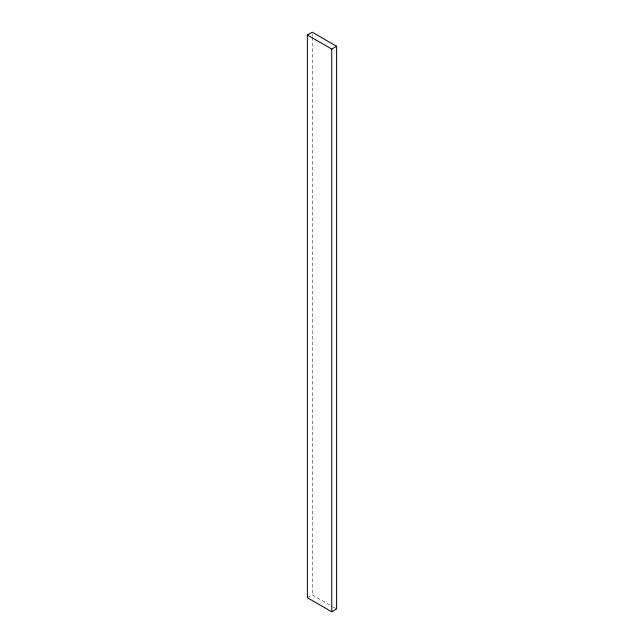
<?xml version="1.0" encoding="UTF-8"?>
<svg xmlns="http://www.w3.org/2000/svg" width="644" height="644" viewBox="0 0 644 644"><rect width="100%" height="100%" fill="white"/><g stroke="black" fill="none" stroke-linecap="round" stroke-linejoin="round"><path stroke-width="0.48" stroke-dasharray="3.22 2.42" d="M307.381 597.729L312.251 594.919L332.272 606.471M333.141 606.978L336.619 608.983M312.251 34.212L312.251 36.217M312.251 37.223L312.251 594.919"/><path stroke-width="0.97" d="M307.381 35.018L312.251 32.2L336.619 46.271L336.619 608.983L331.749 611.8L307.381 597.729L307.381 35.018L331.749 49.081L336.619 46.271M331.749 49.081L331.749 611.8"/></g></svg>
